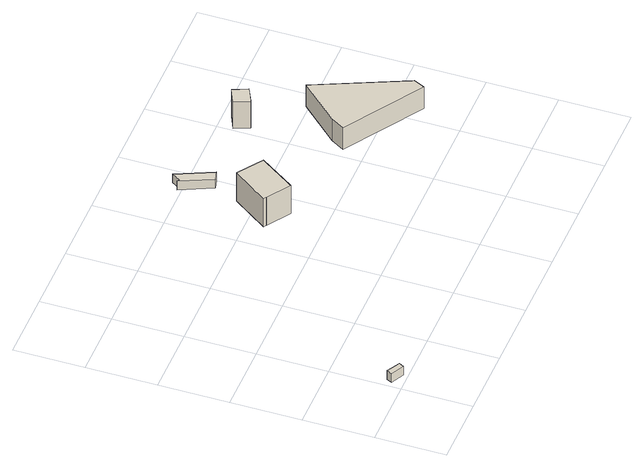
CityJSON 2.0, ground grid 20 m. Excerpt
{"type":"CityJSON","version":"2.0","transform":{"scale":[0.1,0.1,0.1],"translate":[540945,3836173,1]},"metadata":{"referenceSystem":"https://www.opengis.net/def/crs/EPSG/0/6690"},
"CityObjects":{
"building1":{"type":"Building","attributes":{"class":"3001","BuildingDetailAttribute.specifiedBuildingCoverageRate":0.6,"BuildingDetailAttribute.surveyYear":2017,"BuildingTsunamiRiskAttribute.description":"1","BuildingTsunamiRiskAttribute.rank":"1","BuildingTsunamiRiskAttribute.depth":0.07,"BuildingHighTideRiskAttribute.description":"1","BuildingHighTideRiskAttribute.rank":"2","BuildingHighTideRiskAttribute.depth":2.6,"BuildingIDAttribute.prefecture":"27","BuildingIDAttribute.city":"27107"},"geometry":[{"type":"Solid","lod":"1","boundaries":[[[[0,1,2,3]],[[2,4,5,3]],[[1,6,4,2]],[[0,7,6,1]],[[3,5,7,0]],[[4,6,7,5]]]]}]},
"building2":{"type":"Building","attributes":{"計測周辺長":41.97,"1/2500図郭":56,"区名":"港区","町丁目名称":"石田２丁目","街区番号":2,"class":"3001","usage":"431","measuredHeight":9.7,"storeysAboveGround":2,"BuildingDetailAttribute.buildingRoofEdgeArea":106.81,"BuildingDetailAttribute.buildingStructureType":"610","BuildingDetailAttribute.buildingStructureOrgType":"2","BuildingDetailAttribute.detailedUsage":"1720","BuildingDetailAttribute.specifiedBuildingCoverageRate":0.6,"BuildingDetailAttribute.surveyYear":2017,"BuildingTsunamiRiskAttribute.description":"1","BuildingTsunamiRiskAttribute.rank":"2","BuildingTsunamiRiskAttribute.depth":0.79,"BuildingHighTideRiskAttribute.description":"1","BuildingHighTideRiskAttribute.rank":"3","BuildingHighTideRiskAttribute.depth":3.7,"BuildingIDAttribute.prefecture":"27","BuildingIDAttribute.city":"27107"},"geometry":[{"type":"Solid","lod":"1","boundaries":[[[[8,9,10,11,12,13,14]],[[13,15,16,14]],[[12,17,15,13]],[[11,18,17,12]],[[10,19,18,11]],[[9,20,19,10]],[[8,21,20,9]],[[14,16,21,8]],[[15,17,18,19,20,21,16]]]]}]},
"building3":{"type":"Building","attributes":{"計測周辺長":28.17,"1/2500図郭":56,"区名":"港区","町丁目名称":"石田２丁目","街区番号":2,"class":"3001","usage":"431","storeysAboveGround":1,"BuildingDetailAttribute.buildingRoofEdgeArea":29.22,"BuildingDetailAttribute.buildingStructureType":"610","BuildingDetailAttribute.buildingStructureOrgType":"2","BuildingDetailAttribute.detailedUsage":"1720","BuildingDetailAttribute.specifiedBuildingCoverageRate":0.6,"BuildingDetailAttribute.surveyYear":2017,"BuildingTsunamiRiskAttribute.description":"1","BuildingTsunamiRiskAttribute.rank":"2","BuildingTsunamiRiskAttribute.depth":0.63,"BuildingHighTideRiskAttribute.description":"1","BuildingHighTideRiskAttribute.rank":"3","BuildingHighTideRiskAttribute.depth":3.48,"BuildingIDAttribute.prefecture":"27","BuildingIDAttribute.city":"27107"},"geometry":[{"type":"Solid","lod":"1","boundaries":[[[[22,23,24,25,26]],[[25,27,28,26]],[[24,29,27,25]],[[23,30,29,24]],[[22,31,30,23]],[[26,28,31,22]],[[27,29,30,31,28]]]]}]},
"building4":{"type":"Building","attributes":{"計測周辺長":19.04,"1/2500図郭":56,"区名":"港区","町丁目名称":"石田２丁目","街区番号":2,"class":"3001","usage":"431","measuredHeight":9.2,"storeysAboveGround":1,"BuildingDetailAttribute.buildingRoofEdgeArea":22.62,"BuildingDetailAttribute.buildingStructureType":"610","BuildingDetailAttribute.buildingStructureOrgType":"2","BuildingDetailAttribute.detailedUsage":"1720","BuildingDetailAttribute.specifiedBuildingCoverageRate":0.6,"BuildingDetailAttribute.surveyYear":2017,"BuildingTsunamiRiskAttribute.description":"1","BuildingTsunamiRiskAttribute.rank":"1","BuildingTsunamiRiskAttribute.depth":0.21,"BuildingHighTideRiskAttribute.description":"1","BuildingHighTideRiskAttribute.rank":"3","BuildingHighTideRiskAttribute.depth":3.06,"BuildingIDAttribute.prefecture":"27","BuildingIDAttribute.city":"27107"},"geometry":[{"type":"Solid","lod":"1","boundaries":[[[[32,33,34,35]],[[34,36,37,35]],[[33,38,36,34]],[[32,39,38,33]],[[35,37,39,32]],[[36,38,39,37]]]]}]},
"building5":{"type":"Building","attributes":{"計測周辺長":75.21,"1/2500図郭":56,"区名":"港区","町丁目名称":"石田２丁目","街区番号":2,"class":"3003","usage":"431","measuredHeight":7.5,"storeysAboveGround":1,"BuildingDetailAttribute.buildingRoofEdgeArea":257.84,"BuildingDetailAttribute.buildingStructureType":"603","BuildingDetailAttribute.buildingStructureOrgType":"3","BuildingDetailAttribute.detailedUsage":"1720","BuildingDetailAttribute.specifiedBuildingCoverageRate":0.6,"BuildingDetailAttribute.surveyYear":2017,"BuildingTsunamiRiskAttribute.description":"1","BuildingTsunamiRiskAttribute.rank":"1","BuildingTsunamiRiskAttribute.depth":0.3,"BuildingHighTideRiskAttribute.description":"1","BuildingHighTideRiskAttribute.rank":"3","BuildingHighTideRiskAttribute.depth":3.31,"BuildingIDAttribute.prefecture":"27","BuildingIDAttribute.city":"27107"},"geometry":[{"type":"Solid","lod":"1","boundaries":[[[[40,41,42,43,44]],[[43,45,46,44]],[[42,47,45,43]],[[41,48,47,42]],[[40,49,48,41]],[[44,46,49,40]],[[45,47,48,49,46]]]]}]}
},
"vertices":[
[6,29,18],[14,44,18],[52,24,18],[44,9,18],[52,24,48],[44,9,48],[14,44,48],[6,29,48],
[616,605,8],[547,504,8],[482,548,8],[481,549,8],[474,553,8],[545,654,8],[547,653,8],[545,654,105],[547,653,105],[474,553,105],[481,549,105],[482,548,105],[547,504,105],[616,605,105],
[602,729,7],[575,722,7],[534,814,7],[541,809,7],[556,834,7],[541,809,37],[556,834,37],[534,814,37],[575,722,37],[602,729,37],
[802,756,13],[847,777,13],[865,735,13],[820,714,13],[865,735,105],[820,714,105],[847,777,105],[802,756,105],
[845,499,14],[947,607,14],[1059,348,14],[1044,317,14],[821,460,14],[1044,317,89],[821,460,89],[1059,348,89],[947,607,89],[845,499,89]
]}
